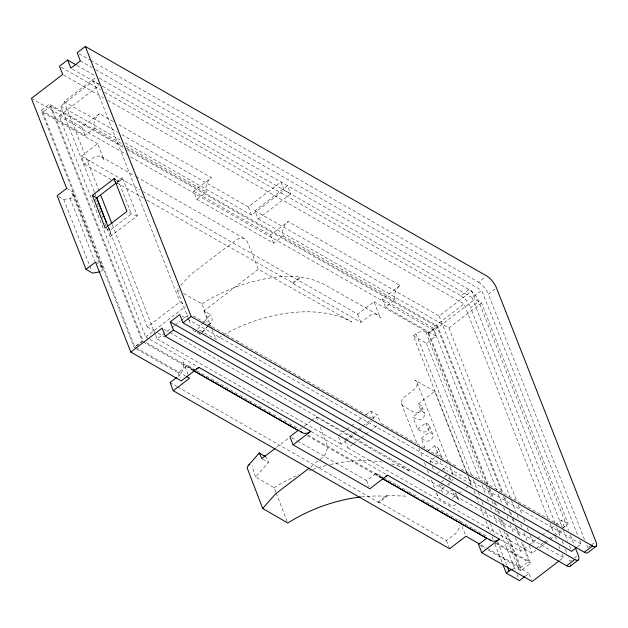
<?xml version="1.0" encoding="UTF-8"?>
<svg xmlns="http://www.w3.org/2000/svg" width="628" height="628" viewBox="0 0 628 628"><rect width="100%" height="100%" fill="white"/><g stroke="black" fill="none" stroke-linecap="round" stroke-linejoin="round"><path stroke-width="0.47" stroke-dasharray="3.14 2.35" d="M106.925 228.451L110.128 236.638L110.528 232.077L108.542 226.936M110.128 236.638L137.328 215.804L122.366 177.622L120.552 180.652L116.659 183.635M275.857 492.179L274.122 487.689L255.643 476.99L268.423 462.436L266.335 457.38M188.651 319.157L177.002 289.798L178.281 288.346M180.848 285.45L189.813 275.315L227.893 246.152L292.679 282.702L293.017 283.55L360.888 322.345L369.044 316.096A10.959 7.921 -60.2 0 1 380.411 318.035L373.998 301.668L357.677 314.165L143.404 191.666M203.441 322.564L197.679 329.08L216.016 339.418A109.617 64.888 -21.6 0 1 351.688 321.905L258.328 269.247L247.55 242.078A10.959 7.968 -60.6 0 0 236.136 240.116L227.972 246.364L146.497 199.782M204.084 321.842L210.482 314.604L203.927 310.907L258.328 269.247M202.397 332.188L207.994 325.885M208.614 325.186C212.303 322.69 213.575 318.27 210.482 314.604M202.216 332.393L207.923 325.956M208.559 325.241L211.102 322.384L209.956 323.318M200.536 334.284L194.774 331.482L195.834 331.89M100.739 271.429A3.65 2.182 -21.4 0 0 102.042 267.599L100.755 266.861L71.898 193.22L73.256 192.176L41.189 110.347L49.345 104.099L122.868 146.128M50.978 106.085L142.909 340.666L134.745 346.915L42.814 112.334L50.978 106.085L123.253 147.407M99.138 191.045L64.087 101.61L95.951 77.213M94.396 191.98L60.712 106.03L93.352 81.036L99.93 84.796M149.111 338.924L145.72 336.985L59.134 116.039L99.153 85.392M31.4 98.4L81.844 127.241L99.522 113.699L113.927 121.934M41.189 110.347L85.055 135.42L94.569 128.136A10.959 7.921 -60.2 0 1 99.522 113.699M81.326 156.184L97.646 143.686L104.06 160.046A10.959 7.921 -60.2 0 0 92.693 158.115L84.537 164.363L81.326 156.184L140.005 189.719M117.043 181.696L122.366 177.622M116.965 182.363L118.519 181.178L120.552 180.652M400.005 285.473L382.319 299.014L385.529 307.202L395.051 299.909A10.959 7.921 -60.2 0 1 400.005 285.473L288.142 221.527A10.959 7.921 -60.2 0 0 283.189 235.963L273.675 243.256L196.909 199.366L193.699 191.187L211.385 177.646L118.166 124.36M100.755 266.861L102.121 265.825L134.188 347.653L135.672 346.515M196.909 199.366L206.431 192.082A10.959 7.921 -60.2 0 1 211.385 177.646M121.816 134.612L248.319 206.934L280.959 181.939L284.17 190.119L290.748 193.879L258.108 218.874L254.897 210.694L287.538 185.7L290.748 193.879M125.027 142.799L251.53 215.114L284.17 190.119M108.283 227.415L147.297 326.968L179.938 301.974L184.875 304.792M193.699 191.187L270.464 235.068L288.142 221.527M145.72 336.985L185.739 306.331M136.409 345.95L142.344 341.404L49.345 104.099M155.658 335.281L157.086 338.916L171.075 328.201M171.852 327.604L174.184 325.822M174.961 325.226L180.401 321.057M181.178 320.468L188.95 314.51M292.679 282.702L300.843 276.453L301.173 277.301L311.873 279.311L322.549 283.471L377.718 314.777M293.017 283.55L301.173 277.301M136.716 349.097L178.054 372.726L187.568 365.441L196.046 370.284M104.538 92.026L460.842 295.717L468.998 289.469A10.959 3.815 52.6 0 1 478.787 301.409L568.544 530.448M90.754 60.5L478.52 282.176L485.193 277.066M467.303 473.622L413.295 335.807L416.011 333.719A7.308 4.365 -21.4 0 1 425.839 332.063L428.037 333.319L487.053 483.913M254.897 210.694L439.137 316.017L471.777 291.015L474.98 299.203L481.558 302.963L568.144 523.901L561.927 528.666M276.587 447.309L289.013 437.787M299.894 429.45L310.774 421.121M311.551 420.525L316.214 416.953L410.296 471.447A109.617 66.128 -21.2 0 0 390.64 463.731M382.319 299.014L432.77 327.855L464.045 303.897L548.44 519.246M102.301 86.185L472.209 297.648L481.723 290.356L577.917 535.817M428.037 333.319L437.551 326.026L503.366 493.961M373.998 301.668L428.83 333.013L436.994 326.764L501.733 491.967M130.569 156.882L434.184 330.446L474.98 299.203M555.019 523.006L470.623 307.657L478.787 301.409M584.503 539.578L488.309 294.124L496.465 287.875M413.295 335.807L426.451 343.328L435.973 336.035L432.77 327.855M258.108 218.874L448.918 327.957L481.558 302.963M345.887 430.101L338.115 436.052L341.318 444.239L345.204 441.264M346.664 429.505L350.55 426.53M351.327 425.933L355.213 422.958M358.321 420.579L362.984 417.008M366.085 414.629L370.748 411.057L377.334 414.818L380.537 423.005M344.694 439.812L352.465 433.862M353.242 433.265L357.128 430.29M357.905 429.701L361.791 426.726M362.568 426.129L369.562 420.768M372.671 418.389L377.334 414.818M177.693 386.942L313.49 464.571L321.646 458.322A10.959 7.866 -59.9 0 0 326.654 443.925L319.699 425.941M310.46 467.161L313.568 464.783L378.857 502.596L387.021 496.348L386.691 495.508L378.535 501.756L378.857 502.596M345.981 440.668L353.752 434.717M354.53 434.121L358.415 431.146M359.192 430.549L363.078 427.574M366.187 425.195L371.627 421.027M345.047 440.723L347.896 448L352.559 444.428M353.336 443.831L360.331 438.477M361.108 437.881L364.994 434.906M365.771 434.309L378.205 424.787M421.043 410.712L412.886 416.961L417.275 419.465A3.65 2.182 -21.4 0 0 422.181 418.64A7.308 4.365 -21.4 0 0 423.241 411.96L421.043 410.712L418.374 403.89L434.694 391.393L466.047 471.4M417.699 429.23L425.855 422.982L428.045 424.238A7.308 4.365 -21.4 0 1 426.993 430.91A3.65 2.182 -21.4 0 1 422.079 431.742L417.699 429.23L412.886 416.961M421.262 438.328L429.419 432.08L431.609 433.328A7.308 4.365 -21.4 0 1 430.557 440A3.65 2.182 -21.4 0 1 425.643 440.832L421.262 438.328L426.247 451.053M297.499 441.013L366.674 480.561L376.188 473.269L382.97 477.147M428.084 450.825L434.764 445.715L436.955 446.971A7.308 4.365 -21.4 0 1 435.903 453.644A3.65 2.182 -21.4 0 1 434.246 454.515M430.879 462.875L430.164 461.054L434.615 457.647M436.994 473.559L441.445 470.152M442.19 469.579L443.674 468.441L445.864 469.697A7.308 4.365 -21.4 0 1 447.332 471.51M441.303 482.084L445.754 478.669M444.522 486.833L441.555 489.11A10.959 6.555 -21.4 0 0 439.671 490.853M447.489 484.565L449.719 482.861M446.108 494.354L452.042 489.809L454.719 496.63L456.909 497.886A7.308 4.365 -21.4 0 1 457.993 502.141M454.719 496.63L457.828 494.252M458.605 493.655L462.491 490.68M465.599 488.301L471.039 484.133L468.19 476.856M378.535 501.756L446.406 540.559L454.562 534.31A10.959 7.921 -60.2 0 0 460.026 524.804M500.39 539.735L520.769 551.384L528.187 545.708M528.925 545.135L536.697 539.185M537.474 538.589L541.36 535.613M542.137 535.017L546.022 532.042M546.8 531.445L554.571 525.495M555.348 524.906L561.565 520.141L568.144 523.901M536.281 548.307L543.275 542.945M544.052 542.349L547.938 539.374M548.715 538.785L552.601 535.802M553.378 535.213L561.149 529.263M347.896 448L532.136 553.323L536.022 550.348M539.13 547.961L544.57 543.801M545.347 543.204L549.233 540.229M550.01 539.633L553.896 536.657M554.673 536.061L562.437 530.111M487.022 548.299L520.761 567.586L528.925 561.338L521.052 541.258M512.322 569.282A7.308 4.365 -21.4 0 1 518.838 569.368L521.036 570.624L530.55 563.332L521.97 541.422M525.314 576.143L528.972 573.34L531.469 579.707M559.642 560.49L563.457 557.57L561.668 553.009M577.477 546.831L581.135 544.029L579.707 540.378M571.519 560.192L570.036 561.33L568.607 557.68M574.487 557.923L576.716 556.22M588.46 547.224L590.689 545.52M591.427 544.947L594.394 542.678M58.804 196.643L63.734 199.469L70.085 198.393A3.65 2.182 -21.4 0 0 73.531 196.399A3.65 2.182 -21.4 0 0 73.178 193.95L71.898 193.22M405.876 496.104L386.691 495.508M197.043 332.149L198.33 332.228M137.328 215.804L132.477 214.438L127.688 211.817M177.002 289.798L179.49 291.204M183.643 293.543L201.894 303.834L211.707 328.562M78.853 53.694L89.906 60.013M80.36 60.908L92.261 67.714M95.668 69.661L481.723 290.356M76.985 65.359L95.692 76.059M99.098 78.005L471.777 291.015M72.542 69.174L98.902 84.238M61.175 67.235L100.292 89.6M63.53 74.936L103.494 97.78M107.749 100.213L464.045 303.897M64.087 101.61L117.569 132.186M60.712 106.03L119.932 139.887M94.569 128.136L122.538 144.118M125.922 146.057L206.431 192.082M283.189 235.963L395.051 299.909M126.259 148.067L437.551 326.026M127.5 149.833L436.994 326.764M59.134 116.039L126.322 154.449M385.529 307.202L435.973 336.035M42.814 112.334L97.646 143.686M101.367 156.796L135.318 176.209M136.174 176.688L244.826 238.805M116.321 179.922L118.519 181.178L131.346 213.905L109.586 230.57L106.658 228.898M84.537 164.363L112.545 180.377M113.393 180.864L115.937 182.316M116.784 182.803L145.649 199.296M434.694 391.393L414.951 380.105A10.959 6.555 -21.4 0 1 413.373 390.121L405.209 396.37A10.959 6.555 -21.4 0 0 403.631 406.379L414.598 412.651A3.65 2.182 -21.4 0 0 419.512 411.819A7.308 4.365 -21.4 0 0 420.564 405.146L418.374 403.89M66.678 188.416L73.256 192.176M193.118 315.86L373.958 419.237L370.748 411.057M381.384 423.484L416.199 443.384M417.047 443.87L447.607 461.345M448.455 461.831L457.796 467.169M461.195 469.108L564.768 528.321L561.565 520.141M95.535 262.064L102.121 265.825M182.324 316.033L186.571 318.467M187.427 318.953L581.135 544.029M471.039 484.133L451.296 472.845A10.959 6.555 -21.4 0 1 453.495 475.569L449.577 465.568M430.164 461.054L434.552 463.566A3.65 2.182 -21.4 0 0 439.467 462.734A7.308 4.365 -21.4 0 0 440.723 461.572M163.79 329.088L168.893 332.008M169.748 332.495L563.457 557.57M147.297 326.968L157.275 332.675M158.123 333.162L164.913 337.04M157.086 338.916L341.318 444.239M149.966 339.41L197.506 366.587M311.276 431.624L386.62 474.697M196.894 370.763L275.7 415.822M279.091 417.753L288.409 423.084M289.257 423.57L299.43 429.379M383.818 477.625L396.527 484.895M397.375 485.381L407.548 491.19M408.388 491.677L418.562 497.486M421.953 499.425L472.798 528.493M473.645 528.98L487.202 536.728M146.308 342.613L193.926 369.829M307.853 434.961L382.68 477.735M496.615 542.867L528.925 561.338M190.268 368.691L192.812 370.143M378.888 476.519L381.431 477.979M143.192 341.883L192.992 370.355M307.343 435.73L381.612 478.183M495.123 543.079L530.55 563.332M135.593 347.394L185.362 375.85M481.111 544.923L486.174 547.82M291.596 437.638L296.659 440.534M480.216 545.465L485.279 548.362M488.647 550.293L528.972 573.34M170.055 382.578L176.845 386.456M262.645 459.092L268.423 462.436M193.879 330.932L192.757 329.488M200.026 334.449L199.508 333.649M110.3 231.418L108.157 226.936M212.06 329.464L216.016 339.418M203.927 310.907L206.039 316.441L207.185 322.219M189.004 320.045L191.124 325.382M586.646 545.057L587.722 547.789M570.334 535.009L574.267 545.041M472.209 297.648L561.966 526.68M563.395 530.33L567.688 541.281M569.47 545.842L571.621 551.321M556.808 527.567L560.38 536.697M562.17 541.258L563.96 545.818M565.388 549.469L566.817 553.119M549.869 522.896L553.802 532.929M555.231 536.579L557.02 541.148M558.81 545.708L560.239 549.359M448.918 327.957L516.899 501.427M518.336 505.077L522.268 515.117M523.697 518.767L525.134 522.425M527.277 527.897L528.705 531.555M530.142 535.205L534.075 545.245M439.137 316.017L509.96 496.748M511.396 500.398L515.69 511.357M517.119 515.007L518.547 518.657M520.698 524.137L522.488 528.705M523.917 532.356L527.496 541.485M529.278 546.046L532.136 553.323M504.802 497.619L508.374 506.741M510.525 512.22L512.668 517.692M513.029 518.61L515.172 524.082M516.601 527.732L520.541 537.772M503.523 496.536L507.463 506.576M509.245 511.137L510.682 514.787M512.11 518.438L513.9 523.006M515.329 526.657L519.262 536.697M434.184 330.446L496.795 490.217M498.224 493.867L502.165 503.915M503.593 507.565L505.383 512.126M506.812 515.784L508.24 519.435M510.03 523.995L513.971 534.043M515.4 537.694L520.769 551.384M428.83 333.013L489.283 487.265M489.644 488.176L493.577 498.224M495.366 502.785L497.156 507.345M498.585 510.996L500.014 514.646M502.165 520.125L505.736 529.255M507.526 533.816L520.761 567.586M488.843 488.474L492.776 498.514M494.205 502.165L495.994 506.733M497.423 510.383L498.86 514.034M500.642 518.595L504.582 528.635M506.364 533.203L521.036 570.624M425.839 332.063L484.863 482.657M486.292 486.308L490.586 497.266M492.014 500.916L493.804 505.477M495.233 509.127L497.023 513.688M498.451 517.346L502.384 527.387M503.813 531.037L518.838 569.368M426.451 343.328L479.753 479.321M481.896 484.8L485.475 493.922M487.257 498.491L488.694 502.141M490.484 506.702L491.912 510.352M493.702 514.913L497.274 524.042M499.425 529.522L515.517 570.593M516.946 574.243L518.736 578.804M416.011 333.719L471.455 475.192M473.245 479.753L476.825 488.882M478.253 492.533L480.396 498.012M481.825 501.662L483.262 505.312M485.051 509.873L490.052 522.653M490.413 523.564L494.707 534.514M497.564 541.823L506.867 565.553M467.664 474.533L472.311 486.402M474.101 490.963L475.891 495.531M476.244 496.442L478.748 502.832M480.538 507.393L484.117 516.522M485.907 521.083L490.201 532.034M491.983 536.602L493.42 540.253M494.848 543.903L502.714 563.983M417.149 382.829L448.149 461.925M422.032 406.96L424.701 413.774M429.513 426.051L433.077 435.141M438.423 448.777L441.986 457.875A7.308 4.365 -21.4 0 0 440.518 456.061L438.328 454.805L434.764 445.715M449.114 476.055L450.888 480.601A7.308 4.365 -21.4 0 0 449.428 478.787L447.238 477.539L446.163 474.807M458.377 499.7L455.7 492.878A7.308 4.365 -21.4 0 1 453.18 497.737A3.65 2.182 -21.4 0 1 451.532 498.608M425.855 422.982L429.419 432.08M443.674 468.441L444.381 470.262M462.012 526.24L465.929 536.241M432.307 466.51L434.089 471.055M442.512 492.556L439.074 483.788L443.462 486.292A3.65 2.182 -21.4 0 0 444.122 486.551M401.433 403.663L417.118 443.666M418.9 448.211L422.817 458.212M424.599 462.757L426.02 466.392M427.448 470.034L429.23 474.58M431.365 480.035L434.576 488.215M436.358 492.76L437.779 496.403M357.677 314.165L360.888 322.345M446.406 540.559L449.255 547.836M270.464 235.068L273.675 243.256M366.674 480.561L369.162 486.92M248.319 206.934L251.53 215.114M93.352 81.036L179.938 301.974M188.157 374.626L183.164 361.893A10.959 7.921 -60.2 0 1 178.211 376.329M81.844 127.241L85.055 135.42M178.054 372.726L180.189 378.182M112.373 224.824L155.304 334.371M94.75 192.882L96.17 196.501M95.166 198.448L99.436 209.359M99.797 210.27L103.361 219.36M104.782 222.995L106.564 227.54M73.916 194.861L102.772 268.501M73.178 193.95L102.042 267.599M70.085 198.393L94.671 261.13M63.734 199.469L89.388 264.93M89.749 265.84L91.531 270.385M316.214 416.953L318.302 422.346M276.202 493.082L287.137 521.334M255.643 476.99L253.524 471.306L252.472 465.89M455.857 504.559A3.65 2.182 -21.4 0 1 450.943 505.391L439.977 499.119A10.959 6.555 -21.4 0 1 437.716 494.629M449.632 484.298A7.308 4.365 -21.4 0 1 448.376 485.468M446.068 475.208A7.308 4.365 -21.4 0 1 444.812 476.369A3.65 2.182 -21.4 0 1 444.035 476.872M361.555 496.897A109.617 66.128 -21.2 0 1 387.021 496.348M459.515 519.874A10.959 7.921 -60.2 0 1 459.947 521.397M201.894 303.834A109.617 64.888 -21.6 0 1 300.843 276.453M274.122 487.689A109.617 66.128 -21.2 0 1 298.881 474.69M308.913 470.741A109.617 66.128 -21.2 0 1 311.684 469.768M312.603 469.454A109.617 66.128 -21.2 0 1 326.591 465.387M330.352 464.508A109.617 66.128 -21.2 0 1 382.099 462.02M452.914 479.227A10.959 6.555 -21.4 0 1 451.603 481.111M383.049 477.233A10.959 7.921 -60.2 0 1 376.188 473.269M460.842 295.717A10.959 3.815 52.6 0 1 470.623 307.657M478.52 282.176A10.959 3.815 52.6 0 1 488.309 294.124M194.429 369.397A10.959 7.921 -60.2 0 1 187.568 365.441"/><path stroke-width="0.94" d="M258.901 453.989L259.356 453.031L265.707 456.752M259.152 453.11L248.123 465.67L247.189 468.041L262.708 508.492L287.789 523.022A109.617 66.128 -21.2 0 1 360.621 497.007M262.708 508.492L275.488 493.946L308.905 468.355M248.123 465.67L249.803 464.343M76.137 64.88L67.636 60.013L59.472 66.262L62.682 74.449L31.4 98.4L66.678 188.416L57.156 195.708L86.02 269.349L92.599 273.109L98.949 272.042A3.65 2.182 -21.4 0 0 99.86 271.806M575.334 547.781L578.2 555.081A10.959 3.815 52.6 0 1 574.824 559.501L173.461 330.053L170.251 321.866L179.773 314.581L182.976 322.761L584.346 552.216L592.502 545.967A10.959 3.815 52.6 0 0 595.878 541.54L496.465 287.875A10.959 3.815 52.6 0 0 486.676 275.928L85.314 46.472L77.15 52.728L80.36 60.908L70.838 68.201L67.636 60.013M114.131 178.666L126.958 211.401L105.198 228.066L92.371 195.332L114.131 178.666L115.591 179.506M116.188 182.96L96.759 197.844L92.371 195.332M86.02 269.349L95.535 262.064L130.812 352.072L181.257 380.913L198.935 367.372L310.797 431.318L293.111 444.86L289.908 436.672L298.065 430.423L193.84 370.842M130.812 352.072L162.095 328.114L165.297 336.302L566.668 565.75A10.959 3.815 52.6 0 0 570.758 564.917M165.297 336.302L173.461 330.053M182.976 322.761L191.14 316.512L592.502 545.967M176.727 377.459L170.055 382.578L173.257 390.757L449.609 548.739L465.929 536.241L479.431 543.958M173.257 390.757L189.578 378.26L186.202 376.329M275.033 448.494L261.821 458.613L259.356 453.031M382.46 478.669L486.684 538.251L478.528 544.5L481.731 552.687L499.417 539.146L387.555 475.2L369.876 488.741L293.111 444.86M502.714 563.983L506.294 573.113L509.01 571.025A7.308 4.365 -21.4 0 1 512.322 569.282M524.576 576.708L519.45 580.633L506.294 573.113M558.881 561.079L532.183 581.528L481.731 552.687M576.747 547.396L571.621 551.321L170.251 321.866M566.668 565.75L574.824 559.501M570.381 566.016L578.537 559.768M596.215 546.227L588.059 552.475A10.959 3.815 52.6 0 1 584.346 552.216M96.9 198.597L97.34 198.424L96.759 197.844L107.804 226.025M263.893 455.85L264.883 456.234M193.66 370.63L302.123 432.637M383.127 478.944L490.743 540.465M507.228 566.464L509.01 571.025M85.314 46.472L191.14 316.512M100.927 195.614L112.019 223.913M96.877 198.315L106.14 221.959M499.417 539.146A10.959 7.921 -60.2 0 1 489.157 539.114M387.555 475.2A10.959 7.921 -60.2 0 1 386.087 476.165M198.935 367.372A10.959 7.921 -60.2 0 1 196.713 368.707M310.797 431.318A10.959 7.921 -60.2 0 1 300.537 431.287"/></g></svg>
